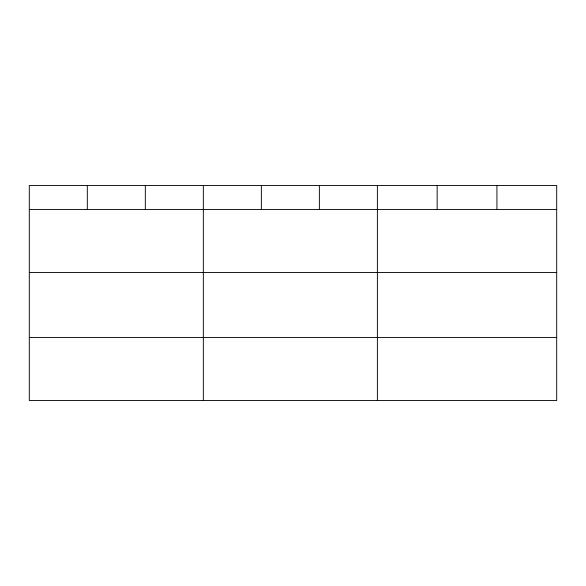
<?xml version="1.0" encoding="UTF-8"?>
<svg xmlns="http://www.w3.org/2000/svg" width="586" height="586" viewBox="0 0 586 586"><rect width="100%" height="100%" fill="white"/><g stroke="black" fill="none" stroke-linecap="round" stroke-linejoin="round"><path stroke-width="0.88" d="M556.7 272.527L556.7 185.528L29.3 185.528L29.3 400.472L556.7 400.472L556.7 272.527L29.3 272.527M29.3 209.502L556.7 209.502M29.3 337.455L556.7 337.455M496.928 185.528L496.928 209.502M437.156 185.528L437.156 209.502M377.384 185.528L377.384 400.472M319.37 185.528L319.37 209.502M261.356 185.528L261.356 209.502M203.342 185.528L203.342 400.472M145.328 185.528L145.328 209.502M87.314 185.528L87.314 209.502"/></g></svg>
